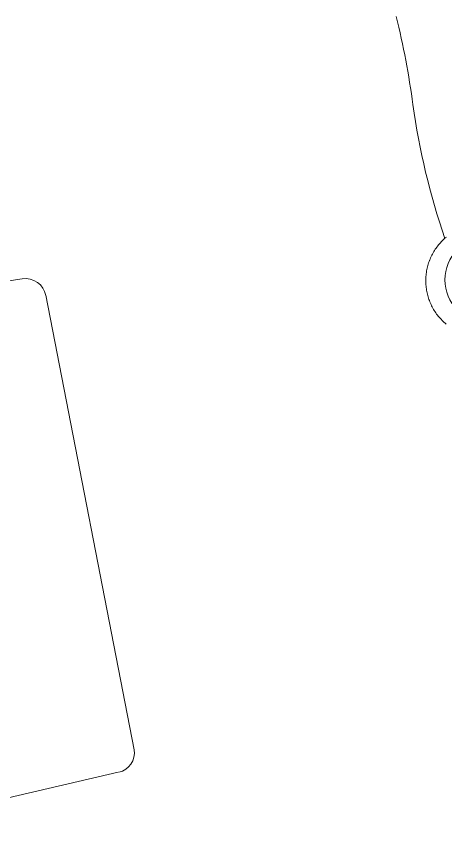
# Model space of a CAD drawing. Header units: inches. Extents: x -2078 to 106214, y -964 to 6385.
# Drawn here: x 37383.52 to 37397.46, y 4329.08 to 4355.68 of the extents above; entities that cross this region are included whole.
import ezdxf

# ---------------------------------------------------------------- set-up
doc = ezdxf.new("R2010")
doc.units = ezdxf.units.IN
doc.header["$MEASUREMENT"] = 0
doc.layers.add('16_dwg _2_', color=8, linetype='Continuous', lineweight=9)
doc.layers.add('A-HATCH', color=9, linetype='Continuous')

# ---------------------------------------------------------------- blocks, each defined once
blk = doc.blocks.new('16_dwg _2_-1561311-3-1st Floor - Auditorium')
at = {"color": 254, "lineweight": 9}
for p, q in [((176994.892, 507979.952), (177009.948, 507979.952)), ((176993.897, 507970.36), (176994.223, 507979.299)), ((177010.895, 507970.36), (177010.569, 507979.299)), ((177010.684, 507955.326), (177010.687, 507955.323)), ((177010.696, 507955.314), (177010.694, 507955.315)), ((177010.813, 507955.247), (177010.811, 507955.248)), ((177010.827, 507955.242), (177010.829, 507955.241)), ((177010.853, 507955.226), (177010.851, 507955.227)), ((177010.876, 507955.217), (177010.877, 507955.217)), ((177010.893, 507955.207), (177010.891, 507955.208)), ((177010.934, 507955.188), (177010.932, 507955.189))]:
    blk.add_line(p, q, dxfattribs=at)
at = {"color": 254, "lineweight": 9, "flags": 128}
for points in [[(177012.833, 507955.445), (177012.798, 507955.417), (177012.762, 507955.39), (177012.725, 507955.364), (177012.688, 507955.339), (177012.65, 507955.315), (177012.612, 507955.291), (177012.573, 507955.269), (177012.533, 507955.247), (177012.493, 507955.227), (177012.453, 507955.207), (177012.412, 507955.188), (177012.37, 507955.171), (177012.328, 507955.154), (177012.286, 507955.139), (177012.244, 507955.124), (177012.201, 507955.111), (177012.157, 507955.099), (177012.114, 507955.087), (177012.07, 507955.077), (177012.026, 507955.068), (177011.982, 507955.06), (177011.937, 507955.053), (177011.893, 507955.047), (177011.848, 507955.042), (177011.803, 507955.038), (177011.758, 507955.036), (177011.713, 507955.034), (177011.673, 507955.034), (177011.633, 507955.034), (177011.588, 507955.036), (177011.543, 507955.038), (177011.498, 507955.042), (177011.453, 507955.047), (177011.409, 507955.053), (177011.364, 507955.06), (177011.32, 507955.068), (177011.276, 507955.077), (177011.232, 507955.087), (177011.188, 507955.098), (177011.145, 507955.111), (177011.102, 507955.124), (177011.06, 507955.139), (177011.017, 507955.154), (177010.976, 507955.171), (177010.934, 507955.188), (177010.893, 507955.207), (177010.853, 507955.226), (177010.813, 507955.247), (177010.773, 507955.268), (177010.734, 507955.291), (177010.696, 507955.314), (177010.658, 507955.339), (177010.621, 507955.364), (177010.584, 507955.39), (177010.548, 507955.417), (177010.513, 507955.445), (177010.478, 507955.474), (177010.444, 507955.504), (177010.411, 507955.534), (177010.379, 507955.565), (177010.347, 507955.597), (177010.317, 507955.63), (177010.287, 507955.664), (177010.257, 507955.698), (177010.229, 507955.733), (177010.202, 507955.768), (177010.175, 507955.805), (177010.149, 507955.842), (177010.125, 507955.879), (177010.101, 507955.917), (177010.078, 507955.956), (177010.056, 507955.995)], [(177010.73, 507955.296), (177010.733, 507955.295), (177010.733, 507955.292)], [(177010.781, 507955.267), (177010.773, 507955.268), (177010.772, 507955.269)]]:
    blk.add_lwpolyline(points, dxfattribs=at)
at = {"color": 254, "lineweight": 9}
blk.add_circle((177011.673, 507957.015), 1.36, dxfattribs=at)
for centre, radius, start, end in [((176994.899, 507979.276), 0.676, 89.3877, 178.035), ((177009.925, 507979.31), 0.643, 0.8358, 87.9819), ((177006.885, 507979.015), 23.299, 266.8913, 277.9044), ((177004.059, 507929.847), 25.95, 86.5476, 92.9981)]:
    blk.add_arc(centre, radius, start, end, dxfattribs=at)
blk = doc.blocks.new('E VFA56SDA6SD')
at = {"layer": '16_dwg _2_', "color": 250, "rotation": 280.9999999999996}
for p in [(-523646.915, 81151.067), (-523680.555, 81129.72)]:
    blk.add_blockref('16_dwg _2_-1561311-3-1st Floor - Auditorium', p, dxfattribs=at)

msp = doc.modelspace()

# ---------------------------------------------------------------- block references
at = {"layer": 'A-HATCH'}
msp.add_blockref('E VFA56SDA6SD', (28645.88, 32.751), dxfattribs=at)

doc.saveas('drawing.dxf')
